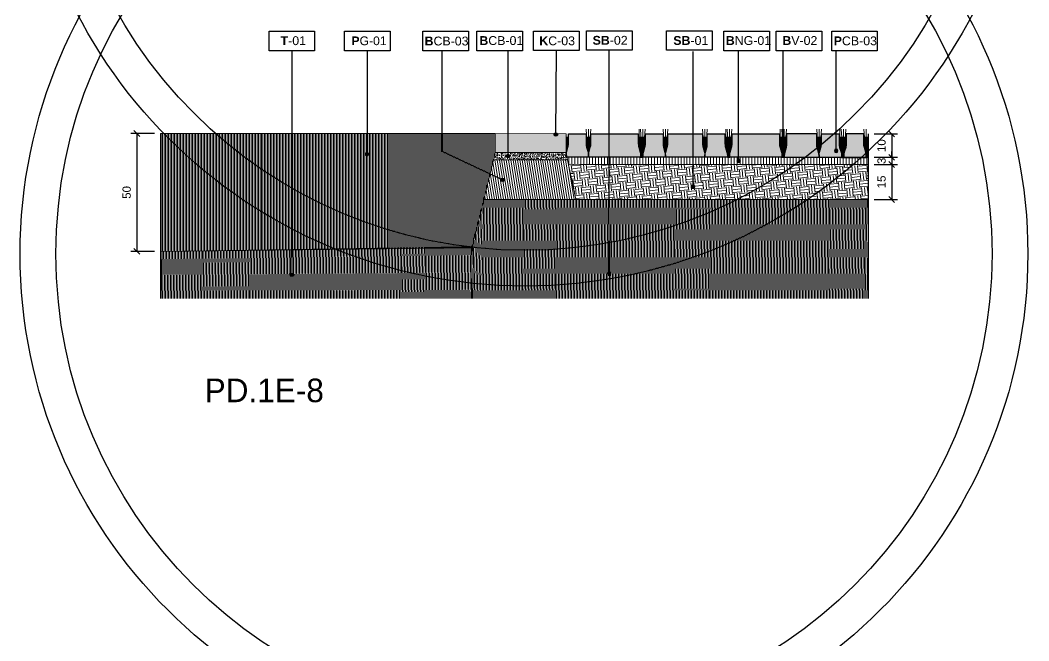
# Model space of a CAD drawing. Header units: metres. Extents: x -325 to 301, y -147 to 149.
# Drawn here: x 26.866 to 31.142, y 73.475 to 76.107 of the extents above; entities that cross this region are included whole.
import ezdxf

# ---------------------------------------------------------------- set-up
doc = ezdxf.new("R2010")
doc.units = ezdxf.units.M
doc.layers.get('Defpoints').update_dxf_attribs({"lineweight": 13})
doc.layers.add('-aux', color=50, linetype='Continuous', plot=False)
doc.layers.add('-AUX_MON', color=3, linetype='Continuous', plot=False)
doc.layers.add('0-TX-1_25', color=7, linetype='Continuous', true_color=0x3f4f7f)
doc.layers.add('3-TR-paviment fort', color=7, linetype='Continuous', true_color=0xd1d1d1)
for name, color, linetype, lineweight, true_color in [('03-TR-Paviment_01_Compacted Ground', 7, 'Continuous', 5, 0xc5a967), ('03-TR-Paviment_05_Open Joint Precast Pavements', 7, 'Continuous', 5, 0xb3b3b3), ('3- TR terra vegetal', 7, 'Continuous', 0, 0xbea68e), ('3-TR sorra granitica', 7, 'Continuous', 0, 0xf2dac9), ('3-TR tot_u', 7, 'Continuous', 5, 0x787878)]:
    doc.layers.add(name, color=color, linetype=linetype, lineweight=lineweight, true_color=true_color)
for name, color, linetype, lineweight in [('1-CM', 7, 'Continuous', 0), ('1-L-GESPA', 64, 'Continuous', 0), ('3-TR Formigó', 252, 'Continuous', 0), ('3-TR Seleccionat', 44, 'Continuous', 0), ('3-TR Tot-u', 37, 'Continuous', 0)]:
    doc.layers.add(name, color=color, linetype=linetype, lineweight=lineweight)
for name, color, linetype in [('1-L- kodolé', 7, 'Continuous'), ('1-SECCIÓ', 1, 'Continuous'), ('A-KEYPLAN_HATCH', 7, 'Continuous'), ('A_TEXT_2', 7, 'Continuous')]:
    doc.layers.add(name, color=color, linetype=linetype)
doc.styles.add('Arial_4', font='arial.ttf', dxfattribs={"height": 1.8})
doc.styles.get("Standard").update_dxf_attribs({"font": 'arial.ttf'})
doc.styles.add('x-llegenda materials$0$ENGRAVERS', font='TT0586M.TTF')
doc.dimstyles.new('ISO-25', dxfattribs={"dimtxt": 0.1, "dimasz": 0.1, "dimexe": 0.1, "dimexo": 0.1, "dimgap": 0.1, "dimtad": 1, "dimdec": 0, "dimlfac": 100, "dimzin": 9, "dimtxsty": 'Standard', "dimblk": 'OBLIQUE', "dimcen": 0.1, "dimadec": 0, "dimazin": 0, "dimtfac": 1, "dimtdec": 0, "dimtmove": 0, "dimatfit": 3, "dimldrblk": 'OBLIQUE', "dimfxl": 1, "dimarcsym": 0})

# ---------------------------------------------------------------- blocks, each defined once
blk = doc.blocks.new('hatch keyplan 2')
at = {"layer": 'A-KEYPLAN_HATCH'}
blk.add_lwpolyline([(0, 0.00548), (0.01287, 0.00548), (0.01287, 0), (0, 0)], close=True, dxfattribs=at)
blk = doc.blocks.new('hatch keyplan')
at = {"layer": 'A-KEYPLAN_HATCH'}
blk.add_blockref('hatch keyplan 2', (1.43058, 0.85215), dxfattribs=at)
blk = doc.blocks.new('SB-01')
at = {"layer": 'A-KEYPLAN_HATCH'}
blk.add_blockref('hatch keyplan', (-1.43058, -0.85215), dxfattribs=at)
at = {"layer": 'A_TEXT_2', "insert": (-0.0008, 0.00403), "char_height": 0.0025, "attachment_point": 1}
blk.add_mtext_dynamic_manual_height_columns('\\pi0.00271;{\\fArial|b1|i0|c0|p34;SB}-01', width=0.0145619, gutter_width=0.015, heights=[0], dxfattribs=at)
blk = doc.blocks.new('SB-02')
at = {"layer": 'A-KEYPLAN_HATCH'}
blk.add_blockref('hatch keyplan', (-1.43058, -0.85215), dxfattribs=at)
at = {"layer": 'A_TEXT_2', "insert": (-0.0008, 0.00408), "char_height": 0.0025, "attachment_point": 1}
blk.add_mtext_dynamic_manual_height_columns('\\pi0.00249;{\\fArial|b1|i0|c0|p34;SB}-02', width=0.0145619, gutter_width=0.015, heights=[0], dxfattribs=at)
blk = doc.blocks.new('_Oblique')
at = {"color": 0, "lineweight": -2}
blk.add_line((-0.5, -0.5), (0.5, 0.5), dxfattribs=at)
blk = doc.blocks.new('*D1041')
at = {"layer": '0-TX-1_25', "color": 0, "lineweight": -2, "transparency": 16777216}
for p, q in [((30.4855, 75.6247), (30.5854, 75.6247)), ((30.5604, 75.6247), (30.5604, 75.5257)), ((30.4855, 75.5257), (30.5854, 75.5257))]:
    blk.add_line(p, q, dxfattribs=at)
at = {"layer": 'Defpoints', "color": 0, "transparency": 16777216}
for p in [(30.4605, 75.6247), (30.4605, 75.5257), (30.5604, 75.5257)]:
    blk.add_point(p, dxfattribs=at)
at = {"layer": '0-TX-1_25', "color": 0, "lineweight": -2, "transparency": 16777216, "xscale": 0.025, "yscale": 0.025, "zscale": 0.025}
for p, rotation in [((30.5604, 75.6247), 90), ((30.5604, 75.5257), 270)]:
    blk.add_blockref('_Oblique', p, dxfattribs=dict(at, rotation=rotation))
at = {"layer": '0-TX-1_25', "color": 0, "transparency": 16777216, "insert": (30.5176, 75.5752), "char_height": 0.035, "attachment_point": 5, "rotation": 90}
blk.add_mtext('10', dxfattribs=at)
blk = doc.blocks.new('*D1042')
at = {"layer": '0-TX-1_25', "color": 0, "lineweight": -2, "transparency": 16777216}
for p, q in [((30.5604, 75.5257), (30.5604, 75.5507)), ((30.4855, 75.5257), (30.5854, 75.5257)), ((30.5604, 75.5257), (30.5604, 75.4956)), ((30.4855, 75.4956), (30.5854, 75.4956)), ((30.5604, 75.4956), (30.5604, 75.4706))]:
    blk.add_line(p, q, dxfattribs=at)
at = {"layer": 'Defpoints', "color": 0, "transparency": 16777216}
for p in [(30.4605, 75.5257), (30.4605, 75.4956), (30.5604, 75.4956)]:
    blk.add_point(p, dxfattribs=at)
at = {"layer": '0-TX-1_25', "color": 0, "lineweight": -2, "transparency": 16777216, "xscale": 0.025, "yscale": 0.025, "zscale": 0.025}
for p, rotation in [((30.5604, 75.5257), 270), ((30.5604, 75.4956), 90)]:
    blk.add_blockref('_Oblique', p, dxfattribs=dict(at, rotation=rotation))
at = {"layer": '0-TX-1_25', "color": 0, "transparency": 16777216, "insert": (30.5176, 75.5107), "char_height": 0.035, "attachment_point": 5, "rotation": 90}
blk.add_mtext('3', dxfattribs=at)
blk = doc.blocks.new('*D1043')
at = {"layer": '0-TX-1_25', "color": 0, "lineweight": -2, "transparency": 16777216}
for p, q in [((30.4855, 75.4956), (30.5854, 75.4956)), ((30.5604, 75.4956), (30.5604, 75.3468)), ((30.4855, 75.3468), (30.5854, 75.3468))]:
    blk.add_line(p, q, dxfattribs=at)
at = {"layer": 'Defpoints', "color": 0, "transparency": 16777216}
for p in [(30.4605, 75.4956), (30.4605, 75.3468), (30.5604, 75.3468)]:
    blk.add_point(p, dxfattribs=at)
at = {"layer": '0-TX-1_25', "color": 0, "lineweight": -2, "transparency": 16777216, "xscale": 0.025, "yscale": 0.025, "zscale": 0.025}
for p, rotation in [((30.5604, 75.4956), 90), ((30.5604, 75.3468), 270)]:
    blk.add_blockref('_Oblique', p, dxfattribs=dict(at, rotation=rotation))
at = {"layer": '0-TX-1_25', "color": 0, "transparency": 16777216, "insert": (30.5176, 75.4212), "char_height": 0.035, "attachment_point": 5, "rotation": 90}
blk.add_mtext('15', dxfattribs=at)
blk = doc.blocks.new('*D1044')
at = {"layer": '0-TX-1_25', "color": 0, "lineweight": -2, "transparency": 16777216}
for p, q in [((27.4355, 75.6268), (27.3355, 75.6268)), ((27.3605, 75.6268), (27.3605, 75.1268)), ((27.4355, 75.1268), (27.3355, 75.1268))]:
    blk.add_line(p, q, dxfattribs=at)
at = {"layer": 'Defpoints', "color": 0, "transparency": 16777216}
for p in [(27.4605, 75.6268), (27.3605, 75.1268), (27.4605, 75.1268)]:
    blk.add_point(p, dxfattribs=at)
at = {"layer": '0-TX-1_25', "color": 0, "lineweight": -2, "transparency": 16777216, "xscale": 0.025, "yscale": 0.025, "zscale": 0.025}
for p, rotation in [((27.3605, 75.6268), 90), ((27.3605, 75.1268), 270)]:
    blk.add_blockref('_Oblique', p, dxfattribs=dict(at, rotation=rotation))
at = {"layer": '0-TX-1_25', "color": 0, "transparency": 16777216, "insert": (27.3177, 75.3768), "char_height": 0.035, "attachment_point": 5, "rotation": 90}
blk.add_mtext('50', dxfattribs=at)
blk = doc.blocks.new('B-CB03')
at = {"layer": 'A-KEYPLAN_HATCH'}
blk.add_blockref('hatch keyplan', (-1.43058, -0.85215), dxfattribs=at)
at = {"layer": 'A_TEXT_2', "insert": (-0.0008, 0.00398), "char_height": 0.0025, "attachment_point": 1}
blk.add_mtext_dynamic_manual_height_columns('\\pi0.00128;{\\fArial|b1|i0|c0|p34;B}CB-03', width=0.0145619, gutter_width=0.015, heights=[0], dxfattribs=at)
blk = doc.blocks.new('B-CB01')
at = {"layer": 'A-KEYPLAN_HATCH'}
blk.add_blockref('hatch keyplan', (-1.43058, -0.85215), dxfattribs=at)
at = {"layer": 'A_TEXT_2', "insert": (-0.0008, 0.00411), "char_height": 0.0025, "attachment_point": 1}
blk.add_mtext_dynamic_manual_height_columns('\\pi0.00152;{\\fArial|b1|i0|c0|p34;B}CB-01', width=0.0145619, gutter_width=0.015, heights=[0], dxfattribs=at)
blk = doc.blocks.new('PG01')
at = {"layer": 'A-KEYPLAN_HATCH'}
blk.add_blockref('hatch keyplan', (-1.42958, -0.85215), dxfattribs=at)
at = {"layer": 'A-KEYPLAN_HATCH', "insert": (0.00021, 0.00402), "char_height": 0.0024588, "attachment_point": 1, "line_spacing_factor": 0.938532, "style": 'Arial_4'}
blk.add_mtext_dynamic_manual_height_columns('\\pi0.00276;{\\fArial|b1|i0|c0|p34;P}G-01', width=0.0145619, gutter_width=0.015, heights=[0], dxfattribs=at)
blk = doc.blocks.new('T-01')
at = {"layer": 'A-KEYPLAN_HATCH'}
blk.add_blockref('hatch keyplan', (-1.43058, -0.85215), dxfattribs=at)
at = {"layer": 'A_TEXT_2', "insert": (-0.0008, 0.00408), "char_height": 0.0025, "attachment_point": 1}
blk.add_mtext_dynamic_manual_height_columns('\\pi0.00405;{\\fArial|b1|i0|c0|p34;T}-01', width=0.0145619, gutter_width=0.015, heights=[0], dxfattribs=at)
blk = doc.blocks.new('POINT')
at = {"layer": '0-TX-1_25'}
h = blk.add_hatch(dxfattribs=at)
h.set_pattern_fill('ANGLE', color=256)
h.set_pattern_definition([(0, (-83.747, -12.726), (0, 6.985), [5.08, -1.905]), (90, (-83.747, -12.726), (-6.985, 4e-16), [5.08, -1.905])])
edge = h.paths.add_edge_path()
edge.add_arc((0, 0), 0.0075, 0, 360)
h = blk.add_hatch(color=256, dxfattribs=at)
h.dxf.hatch_style = 1
edge = h.paths.add_edge_path()
edge.add_arc((0, 0), 0.0075, 0, 360)
blk.add_circle((0, 0), 0.0075, dxfattribs=at)
blk = doc.blocks.new('B-NS01')
at = {"layer": 'A-KEYPLAN_HATCH'}
blk.add_blockref('hatch keyplan', (-1.43058, -0.85215), dxfattribs=at)
at = {"layer": 'A_TEXT_2', "insert": (-0.0008, 0.00412), "char_height": 0.0025, "attachment_point": 1}
blk.add_mtext_dynamic_manual_height_columns('\\pi0.00133;{\\fArial|b1|i0|c0|p34;B}NG-01', width=0.0145619, gutter_width=0.015, heights=[0], dxfattribs=at)
blk = doc.blocks.new('B-V02')
at = {"layer": 'A-KEYPLAN_HATCH'}
blk.add_blockref('hatch keyplan', (-1.43058, -0.85215), dxfattribs=at)
at = {"layer": 'A_TEXT_2', "insert": (-0.0008, 0.00412), "char_height": 0.0025, "attachment_point": 1}
blk.add_mtext_dynamic_manual_height_columns('\\pi0.00255;{\\fArial|b1|i0|c0|p34;B}V-02', width=0.0145619, gutter_width=0.015, heights=[0], dxfattribs=at)
blk = doc.blocks.new('K02')
at = {"layer": 'A-KEYPLAN_HATCH'}
blk.add_blockref('hatch keyplan', (-1.43058, -0.85215), dxfattribs=at)
at = {"layer": 'A_TEXT_2', "insert": (-0.0008, 0.00402), "char_height": 0.0025, "attachment_point": 1}
blk.add_mtext_dynamic_manual_height_columns('\\pi0.00244;{\\fArial|b1|i0|c0|p34;K}C-03', width=0.0145619, gutter_width=0.015, heights=[0], dxfattribs=at)
blk = doc.blocks.new('PCB04')
at = {"layer": 'A-KEYPLAN_HATCH'}
blk.add_blockref('hatch keyplan', (-1.42958, -0.85215), dxfattribs=at)
at = {"layer": 'A_TEXT_2', "insert": (0.0002, 0.00403), "char_height": 0.0025, "attachment_point": 1}
blk.add_mtext_dynamic_manual_height_columns('\\pi0.00137;{\\fArial|b1|i0|c0|p34;P}CB-03', width=0.0145619, gutter_width=0.015, heights=[0], dxfattribs=at)

msp = doc.modelspace()

# ---------------------------------------------------------------- hatches: boundary and pattern name
at = {"layer": '03-TR-Paviment_01_Compacted Ground'}
h = msp.add_hatch(dxfattribs=at)
h.set_pattern_fill('ANSI31', color=256, scale=0.002, angle=225, style=0)
h.set_pattern_definition([(270, (0, -7.270611), (0.00635, -9e-19), [])])
h.paths.add_polyline_path([(27.4605, 75.6268), (28.88, 75.6263), (28.8802, 75.5463), (28.7806, 75.1422), (27.4605, 75.1268)])
at = {"layer": '03-TR-Paviment_05_Open Joint Precast Pavements'}
h = msp.add_hatch(color=256, dxfattribs=at)
h.dxf.hatch_style = 1
edge = h.paths.add_edge_path()
edge.add_line((29.1802, 75.5259), (29.1802, 75.5341))
edge.add_arc((29.2286, 75.5341), 0.0484, 163.9865, 179.9855, ccw=False)
edge.add_line((29.1821, 75.5475), (29.188, 75.5682))
edge.add_arc((29.1331, 75.584), 0.0571, 343.9865, 359.9855)
edge.add_line((29.1902, 75.5839), (29.1902, 75.6251))
edge.add_line((29.1902, 75.6251), (29.191, 75.6251))
edge.add_line((29.191, 75.6251), (29.191, 75.6259))
edge.add_line((29.191, 75.6259), (29.2643, 75.6259))
edge.add_line((29.2643, 75.6259), (29.2643, 75.625))
edge.add_line((29.2643, 75.625), (29.2651, 75.625))
edge.add_line((29.2651, 75.625), (29.2651, 75.5839))
edge.add_arc((29.3223, 75.5839), 0.0571, 179.9855, 195.9845)
edge.add_line((29.2673, 75.5682), (29.2733, 75.5474))
edge.add_arc((29.2267, 75.5341), 0.0484, -0.0145, 15.9845, ccw=False)
edge.add_line((29.2751, 75.5341), (29.2751, 75.5259))
edge.add_line((29.2751, 75.5259), (29.1802, 75.5259))
h = msp.add_hatch(color=256, dxfattribs=at)
h.dxf.hatch_style = 1
edge = h.paths.add_edge_path()
edge.add_line((29.2751, 75.5259), (29.2751, 75.5341))
edge.add_arc((29.3236, 75.5341), 0.0484, 163.9865, 179.9855, ccw=False)
edge.add_line((29.277, 75.5474), (29.283, 75.5682))
edge.add_arc((29.228, 75.5839), 0.0571, 343.9865, 359.9855)
edge.add_line((29.2852, 75.5839), (29.2852, 75.625))
edge.add_line((29.2852, 75.625), (29.286, 75.625))
edge.add_line((29.286, 75.625), (29.286, 75.6259))
edge.add_line((29.286, 75.6259), (29.4856, 75.6258))
edge.add_line((29.4856, 75.6258), (29.4856, 75.625))
edge.add_line((29.4856, 75.625), (29.4864, 75.625))
edge.add_line((29.4864, 75.625), (29.4864, 75.5839))
edge.add_arc((29.5435, 75.5839), 0.0571, 179.9855, 195.9845)
edge.add_line((29.4886, 75.5681), (29.4945, 75.5474))
edge.add_arc((29.448, 75.534), 0.0484, -0.0145, 15.9845, ccw=False)
edge.add_line((29.4964, 75.534), (29.4964, 75.5258))
edge.add_line((29.4964, 75.5258), (29.2751, 75.5259))
h = msp.add_hatch(color=256, dxfattribs=at)
h.dxf.hatch_style = 1
edge = h.paths.add_edge_path()
edge.add_line((29.5064, 75.5258), (29.5064, 75.534))
edge.add_arc((29.5548, 75.534), 0.0484, 163.9865, 179.9855, ccw=False)
edge.add_line((29.5083, 75.5474), (29.5142, 75.5681))
edge.add_arc((29.4593, 75.5839), 0.0571, 343.9865, 359.9855)
edge.add_line((29.5164, 75.5839), (29.5164, 75.625))
edge.add_line((29.5164, 75.625), (29.5172, 75.625))
edge.add_line((29.5172, 75.625), (29.5172, 75.6258))
edge.add_line((29.5172, 75.6258), (29.5905, 75.6258))
edge.add_line((29.5905, 75.6258), (29.5905, 75.625))
edge.add_line((29.5905, 75.625), (29.5913, 75.625))
edge.add_line((29.5913, 75.625), (29.5913, 75.5838))
edge.add_arc((29.6485, 75.5838), 0.0571, 179.9855, 195.9845)
edge.add_line((29.5935, 75.5681), (29.5995, 75.5473))
edge.add_arc((29.5529, 75.534), 0.0484, -0.0145, 15.9845, ccw=False)
edge.add_line((29.6013, 75.534), (29.6013, 75.5258))
edge.add_line((29.6013, 75.5258), (29.5064, 75.5258))
h = msp.add_hatch(color=256, dxfattribs=at)
h.dxf.hatch_style = 1
edge = h.paths.add_edge_path()
edge.add_line((29.6013, 75.5258), (29.6013, 75.534))
edge.add_arc((29.6498, 75.534), 0.0484, 163.9865, 179.9855, ccw=False)
edge.add_line((29.6032, 75.5473), (29.6092, 75.5681))
edge.add_arc((29.5542, 75.5839), 0.0571, 343.9865, 359.9855)
edge.add_line((29.6114, 75.5838), (29.6114, 75.625))
edge.add_line((29.6114, 75.625), (29.6122, 75.625))
edge.add_line((29.6122, 75.625), (29.6122, 75.6258))
edge.add_line((29.6122, 75.6258), (29.758, 75.6258))
edge.add_line((29.758, 75.6258), (29.758, 75.6249))
edge.add_line((29.758, 75.6249), (29.7588, 75.6249))
edge.add_line((29.7588, 75.6249), (29.7588, 75.5838))
edge.add_arc((29.816, 75.5838), 0.0571, 179.9855, 195.9845)
edge.add_line((29.761, 75.568), (29.767, 75.5473))
edge.add_arc((29.7204, 75.534), 0.0484, -0.0145, 15.9845, ccw=False)
edge.add_line((29.7688, 75.534), (29.7688, 75.5258))
edge.add_line((29.7688, 75.5258), (29.6013, 75.5258))
h = msp.add_hatch(color=256, dxfattribs=at)
h.dxf.hatch_style = 1
edge = h.paths.add_edge_path()
edge.add_line((29.7688, 75.5258), (29.7688, 75.534))
edge.add_arc((29.8172, 75.5339), 0.0484, 163.9865, 179.9855, ccw=False)
edge.add_line((29.7707, 75.5473), (29.7767, 75.568))
edge.add_arc((29.7217, 75.5838), 0.0571, 343.9865, 359.9855)
edge.add_line((29.7789, 75.5838), (29.7789, 75.6249))
edge.add_line((29.7789, 75.6249), (29.7797, 75.6249))
edge.add_line((29.7797, 75.6249), (29.7797, 75.6258))
edge.add_line((29.7797, 75.6258), (29.853, 75.6257))
edge.add_line((29.853, 75.6257), (29.853, 75.6249))
edge.add_line((29.853, 75.6249), (29.8538, 75.6249))
edge.add_line((29.8538, 75.6249), (29.8538, 75.5838))
edge.add_arc((29.9109, 75.5838), 0.0571, 179.9855, 195.9845)
edge.add_line((29.856, 75.568), (29.8619, 75.5473))
edge.add_arc((29.8154, 75.534), 0.0484, -0.0145, 15.9845, ccw=False)
edge.add_line((29.8638, 75.5339), (29.8638, 75.5257))
edge.add_line((29.8638, 75.5257), (29.7688, 75.5258))
h = msp.add_hatch(color=256, dxfattribs=at)
h.dxf.hatch_style = 1
edge = h.paths.add_edge_path()
edge.add_line((29.8738, 75.5257), (29.8738, 75.5339))
edge.add_arc((29.9222, 75.5339), 0.0484, 163.9865, 179.9855, ccw=False)
edge.add_line((29.8757, 75.5473), (29.8816, 75.568))
edge.add_arc((29.8267, 75.5838), 0.0571, 343.9865, 359.9855)
edge.add_line((29.8838, 75.5838), (29.8839, 75.6249))
edge.add_line((29.8839, 75.6249), (29.8846, 75.6249))
edge.add_line((29.8846, 75.6249), (29.8846, 75.6257))
edge.add_line((29.8846, 75.6257), (30.0842, 75.6257))
edge.add_line((30.0842, 75.6257), (30.0842, 75.6248))
edge.add_line((30.0842, 75.6248), (30.085, 75.6248))
edge.add_line((30.085, 75.6248), (30.085, 75.5837))
edge.add_arc((30.1422, 75.5837), 0.0571, 179.9855, 195.9845)
edge.add_line((30.0872, 75.568), (30.0932, 75.5472))
edge.add_arc((30.0466, 75.5339), 0.0484, -0.0145, 15.9845, ccw=False)
edge.add_line((30.095, 75.5339), (30.095, 75.5257))
edge.add_line((30.095, 75.5257), (29.8738, 75.5257))
h = msp.add_hatch(color=256, dxfattribs=at)
h.dxf.hatch_style = 1
edge = h.paths.add_edge_path()
edge.add_line((30.2526, 75.5256), (30.2526, 75.5338))
edge.add_arc((30.2042, 75.5339), 0.0484, 359.9855, 375.9845)
edge.add_line((30.2507, 75.5472), (30.2448, 75.5679))
edge.add_arc((30.2997, 75.5837), 0.0571, 179.9855, 195.9845, ccw=False)
edge.add_line((30.2426, 75.5837), (30.2426, 75.6248))
edge.add_line((30.2426, 75.6248), (30.2418, 75.6248))
edge.add_line((30.2418, 75.6248), (30.2418, 75.6256))
edge.add_line((30.2418, 75.6256), (30.116, 75.6257))
edge.add_line((30.116, 75.6257), (30.116, 75.6248))
edge.add_line((30.116, 75.6248), (30.1152, 75.6248))
edge.add_line((30.1152, 75.6248), (30.1151, 75.5837))
edge.add_arc((30.058, 75.5837), 0.0571, 343.9865, 359.9855, ccw=False)
edge.add_line((30.1129, 75.568), (30.107, 75.5472))
edge.add_arc((30.1535, 75.5339), 0.0484, 163.9865, 179.9855)
edge.add_line((30.1051, 75.5339), (30.1051, 75.5257))
edge.add_line((30.1051, 75.5257), (30.2526, 75.5256))
h = msp.add_hatch(color=256, dxfattribs=at)
h.dxf.hatch_style = 1
edge = h.paths.add_edge_path()
edge.add_line((30.2526, 75.5256), (30.2526, 75.5338))
edge.add_arc((30.301, 75.5338), 0.0484, 163.9865, 179.9855, ccw=False)
edge.add_line((30.2545, 75.5472), (30.2604, 75.5679))
edge.add_arc((30.2055, 75.5837), 0.0571, 343.9865, 359.9855)
edge.add_line((30.2626, 75.5837), (30.2627, 75.6248))
edge.add_line((30.2627, 75.6248), (30.2634, 75.6248))
edge.add_line((30.2634, 75.6248), (30.2634, 75.6256))
edge.add_line((30.2634, 75.6256), (30.3367, 75.6256))
edge.add_line((30.3367, 75.6256), (30.3367, 75.6248))
edge.add_line((30.3367, 75.6248), (30.3375, 75.6248))
edge.add_line((30.3375, 75.6248), (30.3375, 75.5837))
edge.add_arc((30.3947, 75.5836), 0.0571, 179.9855, 195.9845)
edge.add_line((30.3397, 75.5679), (30.3457, 75.5472))
edge.add_arc((30.2991, 75.5338), 0.0484, -0.0145, 15.9845, ccw=False)
edge.add_line((30.3476, 75.5338), (30.3476, 75.5256))
edge.add_line((30.3476, 75.5256), (30.2526, 75.5256))
h = msp.add_hatch(color=256, dxfattribs=at)
h.dxf.hatch_style = 1
edge = h.paths.add_edge_path()
edge.add_line((30.4525, 75.5256), (30.4525, 75.5338))
edge.add_arc((30.4041, 75.5338), 0.0484, 359.9855, 375.9845)
edge.add_line((30.4506, 75.5471), (30.4447, 75.5679))
edge.add_arc((30.4996, 75.5836), 0.0571, 179.9855, 195.9845, ccw=False)
edge.add_line((30.4425, 75.5836), (30.4425, 75.6248))
edge.add_line((30.4425, 75.6248), (30.4417, 75.6248))
edge.add_line((30.4417, 75.6248), (30.4417, 75.6256))
edge.add_line((30.4417, 75.6256), (30.3684, 75.6256))
edge.add_line((30.3684, 75.6256), (30.3684, 75.6248))
edge.add_line((30.3684, 75.6248), (30.3676, 75.6248))
edge.add_line((30.3676, 75.6248), (30.3676, 75.5836))
edge.add_arc((30.3105, 75.5837), 0.0571, 343.9865, 359.9855, ccw=False)
edge.add_line((30.3654, 75.5679), (30.3594, 75.5472))
edge.add_arc((30.406, 75.5338), 0.0484, 163.9865, 179.9855)
edge.add_line((30.3576, 75.5338), (30.3576, 75.5256))
edge.add_line((30.3576, 75.5256), (30.4525, 75.5256))
at = {"layer": '3- TR terra vegetal'}
h = msp.add_hatch(dxfattribs=at)
h.set_pattern_fill('_USER', color=256, scale=0.0025, angle=-35.6465, style=0, pattern_type=0)
h.set_pattern_definition([(2e-08, (38.6726708, 69.3759152), (-9e-13, 0.0025), [])])
edge = h.paths.add_edge_path()
edge.add_line((29.1802, 75.5259), (29.1802, 75.5341))
edge.add_arc((29.2286, 75.5341), 0.0484, 164.001, 180, ccw=False)
edge.add_line((29.182, 75.5475), (29.188, 75.5682))
edge.add_arc((29.1331, 75.5839), 0.0571, 344.001, 360)
edge.add_line((29.1902, 75.5839), (29.1902, 75.6095))
edge.add_line((29.1902, 75.6095), (29.1802, 75.6095))
edge.add_line((29.1802, 75.6095), (29.18, 75.5839))
edge.add_line((29.18, 75.5839), (29.1802, 75.5341))
edge.add_line((29.1802, 75.5341), (29.1802, 75.5259))
h = msp.add_hatch(dxfattribs=at)
h.set_pattern_fill('_USER', color=256, scale=0.0025, angle=-35.6465, style=0, pattern_type=0)
h.set_pattern_definition([(2e-08, (38.7676591, 69.3758904), (-9e-13, 0.0025), [])])
edge = h.paths.add_edge_path()
edge.add_line((29.2752, 75.5259), (29.2752, 75.5341))
edge.add_arc((29.3236, 75.5341), 0.0484, 164.001, 180, ccw=False)
edge.add_line((29.277, 75.5474), (29.283, 75.5682))
edge.add_arc((29.2281, 75.5839), 0.0571, 344.001, 360)
edge.add_line((29.2852, 75.5839), (29.2852, 75.6095))
edge.add_line((29.2852, 75.6095), (29.2651, 75.6095))
edge.add_line((29.2651, 75.6095), (29.2651, 75.5839))
edge.add_arc((29.3223, 75.5839), 0.0571, 180, 195.999)
edge.add_line((29.2673, 75.5682), (29.2733, 75.5474))
edge.add_arc((29.2267, 75.5341), 0.0484, 0, 15.999, ccw=False)
edge.add_line((29.2752, 75.5341), (29.2752, 75.5259))
h = msp.add_hatch(dxfattribs=at)
h.set_pattern_fill('_USER', color=256, scale=0.0025, angle=-35.6465, style=0, pattern_type=0)
h.set_pattern_definition([(2e-08, (39.3776947, 69.3758344), (-9e-13, 0.0025), [])])
edge = h.paths.add_edge_path()
edge.add_line((29.4964, 75.5258), (29.5064, 75.5258))
edge.add_line((29.5064, 75.5258), (29.5064, 75.534))
edge.add_arc((29.5548, 75.534), 0.0484, 164.001, 180, ccw=False)
edge.add_line((29.5083, 75.5474), (29.5142, 75.5681))
edge.add_arc((29.4593, 75.5839), 0.0571, 344.001, 360)
edge.add_line((29.5164, 75.5839), (29.5164, 75.6094))
edge.add_line((29.5164, 75.6094), (29.4864, 75.6094))
edge.add_line((29.4864, 75.6094), (29.4864, 75.5839))
edge.add_arc((29.5435, 75.5839), 0.0571, 180, 195.999)
edge.add_line((29.4886, 75.5681), (29.4945, 75.5474))
edge.add_arc((29.448, 75.534), 0.0484, 0, 15.999, ccw=False)
edge.add_line((29.4964, 75.534), (29.4964, 75.5258))
edge.add_line((29.4964, 75.5258), (29.5064, 75.5258))
h = msp.add_hatch(dxfattribs=at)
h.set_pattern_fill('_USER', color=256, scale=0.0025, angle=-35.6465, style=0, pattern_type=0)
h.set_pattern_definition([(2e-08, (39.093859, 69.375808), (-9e-13, 0.0025), [])])
edge = h.paths.add_edge_path()
edge.add_line((29.6014, 75.5258), (29.6014, 75.534))
edge.add_arc((29.6498, 75.534), 0.0484, 164.001, 180, ccw=False)
edge.add_line((29.6032, 75.5473), (29.6092, 75.5681))
edge.add_arc((29.5543, 75.5838), 0.0571, 344.001, 360)
edge.add_line((29.6114, 75.5838), (29.6114, 75.6094))
edge.add_line((29.6114, 75.6094), (29.5913, 75.6094))
edge.add_line((29.5913, 75.6094), (29.5913, 75.5838))
edge.add_arc((29.6485, 75.5838), 0.0571, 180, 195.999)
edge.add_line((29.5935, 75.5681), (29.5995, 75.5473))
edge.add_arc((29.5529, 75.534), 0.0484, 0, 15.999, ccw=False)
edge.add_line((29.6014, 75.534), (29.6014, 75.5258))
h = msp.add_hatch(dxfattribs=at)
h.set_pattern_fill('_USER', color=256, scale=0.0025, angle=-35.6465, style=0, pattern_type=0)
h.set_pattern_definition([(2e-08, (39.26135, 69.3757655), (-9e-13, 0.0025), [])])
edge = h.paths.add_edge_path()
edge.add_line((29.7689, 75.5258), (29.7689, 75.534))
edge.add_arc((29.8173, 75.534), 0.0484, 164.001, 180, ccw=False)
edge.add_line((29.7707, 75.5473), (29.7767, 75.568))
edge.add_arc((29.7217, 75.5838), 0.0571, 344.001, 360)
edge.add_line((29.7789, 75.5838), (29.7789, 75.6094))
edge.add_line((29.7789, 75.6094), (29.7588, 75.6094))
edge.add_line((29.7588, 75.6094), (29.7588, 75.5838))
edge.add_arc((29.816, 75.5838), 0.0571, 180, 195.999)
edge.add_line((29.761, 75.568), (29.767, 75.5473))
edge.add_arc((29.7204, 75.534), 0.0484, 0, 15.999, ccw=False)
edge.add_line((29.7689, 75.534), (29.7689, 75.5258))
h = msp.add_hatch(dxfattribs=at)
h.set_pattern_fill('_USER', color=256, scale=0.0025, angle=-35.6465, style=0, pattern_type=0)
h.set_pattern_definition([(2e-08, (39.745112, 69.3757415), (-9e-13, 0.0025), [])])
edge = h.paths.add_edge_path()
edge.add_line((29.8638, 75.5257), (29.8738, 75.5257))
edge.add_line((29.8738, 75.5257), (29.8738, 75.5339))
edge.add_arc((29.9222, 75.5339), 0.0484, 164.001, 180, ccw=False)
edge.add_line((29.8757, 75.5473), (29.8816, 75.568))
edge.add_arc((29.8267, 75.5838), 0.0571, 344.001, 360)
edge.add_line((29.8839, 75.5838), (29.8839, 75.6093))
edge.add_line((29.8839, 75.6093), (29.8538, 75.6093))
edge.add_line((29.8538, 75.6093), (29.8538, 75.5838))
edge.add_arc((29.9109, 75.5838), 0.0571, 180, 195.999)
edge.add_line((29.856, 75.568), (29.8619, 75.5473))
edge.add_arc((29.8154, 75.5339), 0.0484, 0, 15.999, ccw=False)
edge.add_line((29.8638, 75.5339), (29.8638, 75.5257))
edge.add_line((29.8638, 75.5257), (29.8738, 75.5257))
h = msp.add_hatch(dxfattribs=at)
h.set_pattern_fill('_USER', color=256, scale=0.0025, angle=-35.6465, style=0, pattern_type=0)
h.set_pattern_definition([(2e-08, (39.9763487, 69.375683), (-9e-13, 0.0025), [])])
edge = h.paths.add_edge_path()
edge.add_line((30.0951, 75.5257), (30.1051, 75.5257))
edge.add_line((30.1051, 75.5257), (30.1051, 75.5339))
edge.add_arc((30.1535, 75.5339), 0.0484, 164.001, 180, ccw=False)
edge.add_line((30.1069, 75.5472), (30.1129, 75.568))
edge.add_arc((30.0579, 75.5837), 0.0571, 344.001, 360)
edge.add_line((30.1151, 75.5837), (30.1151, 75.6093))
edge.add_line((30.1151, 75.6093), (30.085, 75.6093))
edge.add_line((30.085, 75.6093), (30.085, 75.5837))
edge.add_arc((30.1422, 75.5837), 0.0571, 180, 195.999)
edge.add_line((30.0872, 75.568), (30.0932, 75.5472))
edge.add_arc((30.0466, 75.5339), 0.0484, 0, 15.999, ccw=False)
edge.add_line((30.0951, 75.5339), (30.0951, 75.5257))
edge.add_line((30.0951, 75.5257), (30.1051, 75.5257))
h = msp.add_hatch(dxfattribs=at)
h.set_pattern_fill('_USER', color=256, scale=0.0025, angle=-35.6465, style=0, pattern_type=0)
h.set_pattern_definition([(2e-08, (39.745112, 69.375643), (-9e-13, 0.0025), [])])
edge = h.paths.add_edge_path()
edge.add_line((30.2526, 75.5256), (30.2526, 75.5338))
edge.add_arc((30.301, 75.5338), 0.0484, 164.001, 180, ccw=False)
edge.add_line((30.2545, 75.5472), (30.2604, 75.5679))
edge.add_arc((30.2055, 75.5837), 0.0571, 344.001, 360)
edge.add_line((30.2627, 75.5837), (30.2627, 75.6092))
edge.add_line((30.2627, 75.6092), (30.2426, 75.6092))
edge.add_line((30.2426, 75.6092), (30.2426, 75.5837))
edge.add_arc((30.2997, 75.5837), 0.0571, 180, 195.999)
edge.add_line((30.2448, 75.5679), (30.2507, 75.5472))
edge.add_arc((30.2042, 75.5338), 0.0484, 0, 15.999, ccw=False)
edge.add_line((30.2526, 75.5338), (30.2526, 75.5256))
h = msp.add_hatch(dxfattribs=at)
h.set_pattern_fill('_USER', color=256, scale=0.0025, angle=-35.6465, style=0, pattern_type=0)
h.set_pattern_definition([(2e-08, (40.2288738, 69.375619), (-9e-13, 0.0025), [])])
edge = h.paths.add_edge_path()
edge.add_line((30.3476, 75.5256), (30.3576, 75.5256))
edge.add_line((30.3576, 75.5256), (30.3576, 75.5338))
edge.add_arc((30.406, 75.5338), 0.0484, 164.001, 180, ccw=False)
edge.add_line((30.3595, 75.5472), (30.3654, 75.5679))
edge.add_arc((30.3105, 75.5836), 0.0571, 344.001, 360)
edge.add_line((30.3676, 75.5836), (30.3676, 75.6092))
edge.add_line((30.3676, 75.6092), (30.3375, 75.6092))
edge.add_line((30.3375, 75.6092), (30.3375, 75.5836))
edge.add_arc((30.3947, 75.5836), 0.0571, 180, 195.999)
edge.add_line((30.3398, 75.5679), (30.3457, 75.5472))
edge.add_arc((30.2992, 75.5338), 0.0484, 0, 15.999, ccw=False)
edge.add_line((30.3476, 75.5338), (30.3476, 75.5256))
edge.add_line((30.3476, 75.5256), (30.3576, 75.5256))
h = msp.add_hatch(dxfattribs=at)
h.set_pattern_fill('_USER', color=256, scale=0.0025, angle=-35.6465, style=0, pattern_type=0)
h.set_pattern_definition([(2e-08, (39.9450381, 69.3755925), (-9e-13, 0.0025), [])])
edge = h.paths.add_edge_path()
edge.add_line((30.4525, 75.5256), (30.4525, 75.5338))
edge.add_line((30.4525, 75.5338), (30.4565, 75.5257))
edge.add_line((30.4565, 75.5257), (30.4605, 75.5257))
edge.add_line((30.4605, 75.5257), (30.4604, 75.5679))
edge.add_line((30.4604, 75.5679), (30.4605, 75.5836))
edge.add_line((30.4605, 75.5836), (30.46, 75.6097))
edge.add_line((30.46, 75.6097), (30.4425, 75.6092))
edge.add_line((30.4425, 75.6092), (30.4425, 75.5836))
edge.add_arc((30.4997, 75.5836), 0.0571, 180, 195.999)
edge.add_line((30.4447, 75.5679), (30.4507, 75.5471))
edge.add_arc((30.4041, 75.5338), 0.0484, 0, 15.999, ccw=False)
edge.add_line((30.4525, 75.5338), (30.4525, 75.5256))
at = {"layer": '3-TR Formigó'}
h = msp.add_hatch(dxfattribs=at)
h.set_pattern_fill('ANSI31', color=256, scale=0.003, angle=234.1752, style=0)
h.set_pattern_definition([(279.17524, (31.964151, 75.226056), (0.00940313, 0.001518806), [])])
h.paths.add_polyline_path([(29.1861, 75.5147), (28.8726, 75.5148), (28.8311, 75.3468), (29.2215, 75.3468)])
at = {"layer": '3-TR Seleccionat'}
h = msp.add_hatch(dxfattribs=at)
h.set_pattern_fill('ANSI31', color=256, scale=0.002, angle=223.8682, style=0)
h.set_pattern_definition([(268.8682194564, (428165.1907356, -659346.539112), (-0.00634876117834, 0.00012542527825), [])])
h.paths.add_polyline_path([(30.4605, 75.3468), (30.4605, 74.9268), (27.4605, 74.9268), (27.4605, 75.1268), (28.7806, 75.1474), (28.8311, 75.3468)])
at = {"layer": '3-TR sorra granitica'}
h = msp.add_hatch(dxfattribs=at)
h.set_pattern_fill('LINE', color=256, scale=0.1, angle=54.368, style=0)
h.set_pattern_definition([(90.014497, (52.989951, 283.687663), (-0.0124999996, -3.1627e-06), [])])
h.paths.add_polyline_path([(29.1879, 75.5061), (29.1929, 75.4964), (29.1886, 75.5259)])
h.paths.add_polyline_path([(29.1907, 75.4964), (29.1922, 75.5257), (30.4625, 75.5257), (30.463, 75.496)])
at = {"layer": '3-TR Tot-u'}
h = msp.add_hatch(dxfattribs=at)
h.set_pattern_fill('EARTH', color=256, scale=0.005, angle=-84.0741)
h.set_pattern_definition([(275.925852, (0, -1.97708), (0.034858251, -0.028302426), [0.03175, -0.03175]), (275.925852, (0.011843, -1.97585), (0.034858251, -0.028302426), [0.03175, -0.03175]), (275.925852, (0.023685, -1.974622), (0.034858251, -0.028302426), [0.03175, -0.03175]), (5.925852, (0.028043, -1.97816), (0.028302426, 0.034858251), [0.03175, -0.03175]), (5.925852, (0.029272, -1.990002), (0.028302426, 0.034858251), [0.03175, -0.03175]), (5.925852, (0.0305, -2.001845), (0.028302426, 0.034858251), [0.03175, -0.03175])])
h.paths.add_polyline_path([(29.1954, 75.4703), (29.189, 75.4964), (29.1909, 75.4964)])
h.paths.add_polyline_path([(29.2251, 75.3468), (29.2215, 75.3468), (29.1935, 75.4964), (30.4446, 75.4956), (30.4605, 75.4956), (30.4605, 75.3468), (29.2365, 75.3468)])
at = {"layer": '3-TR tot_u'}
h = msp.add_hatch(dxfattribs=at)
h.set_pattern_fill('AR-CONC', color=256, scale=9e-05, angle=90.2664)
h.set_pattern_definition([(140.266414, (-54.558662, 52.719475), (0.0013582613, 0.0164031132), [0.0017145, -0.0188595]), (85.266414, (-54.558662, 52.719475), (-0.0171801815, -0.0032518273), [0.0013716, -0.0150876526]), (190.71786, (-54.558549, 52.720842), (-0.0158219194, 0.0131512858), [0.0014571008, -0.016028122]), (136.450614, (-54.563234, 52.719454), (0.003670327, 0.024414444), [0.00257175, -0.02828925]), (186.901972, (-54.562928, 52.721489), (-0.0223674596, 0.021262598), [0.002185652, -0.024042205]), (81.450565, (-54.563234, 52.719454), (-0.0223674596, 0.021262598), [0.002057397, -0.022631376]), (111.266414, (-54.562102, 52.721745), (0.0091403206, 0.0136879438), [0.0017145, -0.0188595]), (56.266414, (-54.562102, 52.721745), (-0.0166026007, 0.0054850432), [0.0013716, -0.0150876]), (161.71786, (-54.56134, 52.722886), (-0.0074622802, 0.019172987), [0.0014571008, -0.0160280944]), (127.766414, (-54.558662, 52.7194754), (-0.00761116375, 0.0002425866), [0, -0.01490472, 0, -0.0153162, 0, -0.01514475]), (97.766414, (-54.558662, 52.7194754), (-0.009044117, 0.0059717809), [0, -0.00873252, 0, -0.01456182, 0, -0.00577215]), (57.766414, (-54.5586383, 52.714378), (0.0004588393, 0.012205419), [0, -0.005715, 0, -0.0178308, 0, -0.0236601]), (47.766414, (-54.558628, 52.712092), (-0.0023503487, 0.0133208417), [0, -0.0074295, 0, -0.01184148, 0, -0.0168021])])
h.paths.add_polyline_path([(29.1861, 75.5147), (29.18, 75.546), (28.88, 75.546), (28.8726, 75.5148)])
at = {"layer": '3-TR-paviment fort'}
msp.add_hatch(color=256, dxfattribs=at).paths.add_polyline_path([(28.88, 75.6263), (29.18, 75.6257), (29.18, 75.5457), (28.8802, 75.5463)])

# ---------------------------------------------------------------- linework, layer by layer
at = {"layer": '-aux'}
for points in [[(29.1802, 75.5259), (29.1802, 75.5259), (29.1802, 75.5341, -0.069923), (29.182, 75.5475), (29.188, 75.5682, 0.069923), (29.1902, 75.5839), (29.1902, 75.6095), (29.1802, 75.6095), (29.18, 75.5839), (29.1802, 75.5341), (29.1802, 75.5259), (29.1802, 75.5259)], [(29.2752, 75.5259), (29.2752, 75.5259), (29.2752, 75.5341, -0.069923), (29.277, 75.5474), (29.283, 75.5682, 0.069923), (29.2852, 75.5839), (29.2852, 75.6095), (29.2651, 75.6095), (29.2651, 75.5839, 0.069923), (29.2673, 75.5682), (29.2733, 75.5474, -0.069923), (29.2752, 75.5341), (29.2752, 75.5259), (29.2752, 75.5259)], [(29.4964, 75.5258), (29.5064, 75.5258), (29.5064, 75.534, -0.069923), (29.5083, 75.5474), (29.5142, 75.5681, 0.069923), (29.5164, 75.5839), (29.5164, 75.6094), (29.4864, 75.6094), (29.4864, 75.5839, 0.069923), (29.4886, 75.5681), (29.4945, 75.5474, -0.069923), (29.4964, 75.534), (29.4964, 75.5258), (29.5064, 75.5258)], [(29.6014, 75.5258), (29.6014, 75.5258), (29.6014, 75.534, -0.069923), (29.6032, 75.5473), (29.6092, 75.5681, 0.069923), (29.6114, 75.5838), (29.6114, 75.6094), (29.5913, 75.6094), (29.5913, 75.5838, 0.069923), (29.5935, 75.5681), (29.5995, 75.5473, -0.069923), (29.6014, 75.534), (29.6014, 75.5258), (29.6014, 75.5258)], [(29.7689, 75.5258), (29.7689, 75.5258), (29.7689, 75.534, -0.069923), (29.7707, 75.5473), (29.7767, 75.568, 0.069923), (29.7789, 75.5838), (29.7789, 75.6094), (29.7588, 75.6094), (29.7588, 75.5838, 0.069923), (29.761, 75.568), (29.767, 75.5473, -0.069923), (29.7689, 75.534), (29.7689, 75.5258), (29.7689, 75.5258)], [(29.8638, 75.5257), (29.8738, 75.5257), (29.8738, 75.5339, -0.069923), (29.8757, 75.5473), (29.8816, 75.568, 0.069923), (29.8839, 75.5838), (29.8839, 75.6093), (29.8538, 75.6093), (29.8538, 75.5838, 0.069923), (29.856, 75.568), (29.8619, 75.5473, -0.069923), (29.8638, 75.5339), (29.8638, 75.5257), (29.8738, 75.5257)], [(30.0951, 75.5257), (30.1051, 75.5257), (30.1051, 75.5339, -0.069923), (30.1069, 75.5472), (30.1129, 75.568, 0.069923), (30.1151, 75.5837), (30.1151, 75.6093), (30.085, 75.6093), (30.085, 75.5837, 0.069923), (30.0872, 75.568), (30.0932, 75.5472, -0.069923), (30.0951, 75.5339), (30.0951, 75.5257), (30.1051, 75.5257)], [(30.2526, 75.5256), (30.2526, 75.5256), (30.2526, 75.5338, -0.069923), (30.2545, 75.5472), (30.2604, 75.5679, 0.069923), (30.2627, 75.5837), (30.2627, 75.6092), (30.2426, 75.6092), (30.2426, 75.5837, 0.069923), (30.2448, 75.5679), (30.2507, 75.5472, -0.069923), (30.2526, 75.5338), (30.2526, 75.5256), (30.2526, 75.5256)], [(30.3476, 75.5256), (30.3576, 75.5256), (30.3576, 75.5338, -0.069923), (30.3595, 75.5472), (30.3654, 75.5679, 0.069923), (30.3676, 75.5836), (30.3676, 75.6092), (30.3375, 75.6092), (30.3375, 75.5836, 0.069923), (30.3398, 75.5679), (30.3457, 75.5472, -0.069923), (30.3476, 75.5338), (30.3476, 75.5256), (30.3576, 75.5256)], [(30.4525, 75.5256), (30.4525, 75.5256), (30.4525, 75.5338), (30.4565, 75.5257), (30.4605, 75.5257), (30.4604, 75.5679), (30.4605, 75.5836), (30.46, 75.6097), (30.4425, 75.6092), (30.4425, 75.5836, 0.069923), (30.4447, 75.5679), (30.4507, 75.5471, -0.069923), (30.4525, 75.5338), (30.4525, 75.5256), (30.4525, 75.5256)]]:
    msp.add_lwpolyline(points, format="xyb", dxfattribs=at)
at = {"layer": '-AUX_MON'}
for centre, radius in [((29.0062, 77.1154), 2.1356), ((29.0062, 77.1154), 1.984), ((29.0018, 75.116), 2.1356), ((29.0018, 75.116), 1.984)]:
    msp.add_circle(centre, radius, dxfattribs=at)
at = {"layer": '0-TX-1_25'}
for points in [[(28.0179, 75.978), (28.0179, 75.0272)], [(28.3375, 75.978), (28.3375, 75.5392)], [(28.9108, 75.4302), (28.6553, 75.5502), (28.6553, 75.978)], [(28.934, 75.978), (28.934, 75.5312)], [(29.1371, 75.6226), (29.139, 75.978)], [(29.3632, 75.0313), (29.3632, 75.978)], [(29.719, 75.4005), (29.719, 75.9751)], [(29.9118, 75.5111), (29.9118, 75.978)], [(30.0999, 75.5659), (30.0999, 75.978)], [(30.3253, 75.5531), (30.3253, 75.978)]]:
    msp.add_lwpolyline(points, dxfattribs=at)
at = {"layer": '1-CM'}
for p, q in [((30.4605, 75.4956), (29.2412, 75.4956)), ((28.8311, 75.3468), (30.4605, 75.3468)), ((27.4605, 75.1268), (28.7806, 75.1422))]:
    msp.add_line(p, q, dxfattribs=at)
for points in [[(28.88, 75.6263), (27.4605, 75.6268)], [(28.8802, 75.5463), (29.18, 75.5457)], [(29.1899, 75.4964), (29.1899, 75.4964), (29.1839, 75.5257), (30.4605, 75.5257), (30.4605, 75.5388), (30.4605, 75.5388)], [(30.4446, 75.4956), (29.1899, 75.4964)], [(28.8311, 75.3468), (28.7806, 75.1422)], [(28.7806, 75.1422), (28.7806, 74.9268)]]:
    msp.add_lwpolyline(points, dxfattribs=at)
for points in [[(29.18, 75.5457), (28.8802, 75.5463), (28.88, 75.6263), (29.18, 75.6257)], [(29.1861, 75.5147), (28.8726, 75.5148), (28.8311, 75.3468), (29.2215, 75.3468)], [(29.1861, 75.5147), (29.18, 75.546), (28.88, 75.546), (28.8726, 75.5148)]]:
    msp.add_lwpolyline(points, close=True, dxfattribs=at)
at = {"layer": '1-L- kodolé'}
for points in [[(29.1802, 75.5259), (29.1802, 75.5341, -0.069923), (29.1821, 75.5475), (29.188, 75.5682, 0.069923), (29.1902, 75.5839), (29.1902, 75.6251), (29.191, 75.6251), (29.191, 75.6259), (29.2643, 75.6259), (29.2643, 75.625), (29.2651, 75.625), (29.2651, 75.5839, 0.069923), (29.2673, 75.5682), (29.2733, 75.5474, -0.069923), (29.2751, 75.5341), (29.2751, 75.5259)], [(29.2751, 75.5259), (29.2751, 75.5341, -0.069923), (29.277, 75.5474), (29.283, 75.5682, 0.069923), (29.2852, 75.5839), (29.2852, 75.625), (29.286, 75.625), (29.286, 75.6259), (29.4856, 75.6258), (29.4856, 75.625), (29.4864, 75.625), (29.4864, 75.5839, 0.069923), (29.4886, 75.5681), (29.4945, 75.5474, -0.069923), (29.4964, 75.534), (29.4964, 75.5258)], [(29.5064, 75.5258), (29.5064, 75.534, -0.069923), (29.5083, 75.5474), (29.5142, 75.5681, 0.069923), (29.5164, 75.5839), (29.5164, 75.625), (29.5172, 75.625), (29.5172, 75.6258), (29.5905, 75.6258), (29.5905, 75.625), (29.5913, 75.625), (29.5913, 75.5838, 0.069923), (29.5935, 75.5681), (29.5995, 75.5473, -0.069923), (29.6013, 75.534), (29.6013, 75.5258)], [(29.6013, 75.5258), (29.6013, 75.534, -0.069923), (29.6032, 75.5473), (29.6092, 75.5681, 0.069923), (29.6114, 75.5838), (29.6114, 75.625), (29.6122, 75.625), (29.6122, 75.6258), (29.758, 75.6258), (29.758, 75.6249), (29.7588, 75.6249), (29.7588, 75.5838, 0.069923), (29.761, 75.568), (29.767, 75.5473, -0.069923), (29.7688, 75.534), (29.7688, 75.5258)], [(29.7688, 75.5258), (29.7688, 75.534, -0.069923), (29.7707, 75.5473), (29.7767, 75.568, 0.069923), (29.7789, 75.5838), (29.7789, 75.6249), (29.7797, 75.6249), (29.7797, 75.6258), (29.853, 75.6257), (29.853, 75.6249), (29.8538, 75.6249), (29.8538, 75.5838, 0.069923), (29.856, 75.568), (29.8619, 75.5473, -0.069923), (29.8638, 75.5339), (29.8638, 75.5257)], [(29.8738, 75.5257), (29.8738, 75.5339, -0.069923), (29.8757, 75.5473), (29.8816, 75.568, 0.069923), (29.8838, 75.5838), (29.8839, 75.6249), (29.8846, 75.6249), (29.8846, 75.6257), (30.0842, 75.6257), (30.0842, 75.6248), (30.085, 75.6248), (30.085, 75.5837, 0.069923), (30.0872, 75.568), (30.0932, 75.5472, -0.069923), (30.095, 75.5339), (30.095, 75.5257)], [(30.2526, 75.5256), (30.2526, 75.5338, 0.069923), (30.2507, 75.5472), (30.2448, 75.5679, -0.069923), (30.2426, 75.5837), (30.2426, 75.6248), (30.2418, 75.6248), (30.2418, 75.6256), (30.116, 75.6257), (30.116, 75.6248), (30.1152, 75.6248), (30.1151, 75.5837, -0.069923), (30.1129, 75.568), (30.107, 75.5472, 0.069923), (30.1051, 75.5339), (30.1051, 75.5257)], [(30.2526, 75.5256), (30.2526, 75.5338, -0.069923), (30.2545, 75.5472), (30.2604, 75.5679, 0.069923), (30.2626, 75.5837), (30.2627, 75.6248), (30.2634, 75.6248), (30.2634, 75.6256), (30.3367, 75.6256), (30.3367, 75.6248), (30.3375, 75.6248), (30.3375, 75.5837, 0.069923), (30.3397, 75.5679), (30.3457, 75.5472, -0.069923), (30.3476, 75.5338), (30.3476, 75.5256)], [(30.4525, 75.5256), (30.4525, 75.5338, 0.069923), (30.4506, 75.5471), (30.4447, 75.5679, -0.069923), (30.4425, 75.5836), (30.4425, 75.6248), (30.4417, 75.6248), (30.4417, 75.6256), (30.3684, 75.6256), (30.3684, 75.6248), (30.3676, 75.6248), (30.3676, 75.5836, -0.069923), (30.3654, 75.5679), (30.3594, 75.5472, 0.069923), (30.3576, 75.5338), (30.3576, 75.5256)]]:
    msp.add_lwpolyline(points, format="xyb", close=True, dxfattribs=at)
at = {"layer": '1-L-GESPA'}
for points in [[(29.2652, 75.645), (29.2702, 75.5751)], [(29.2752, 75.645), (29.2752, 75.5751)], [(29.2852, 75.645), (29.2802, 75.5751)], [(29.4895, 75.645), (29.4895, 75.5751)], [(29.4955, 75.645), (29.5005, 75.5751)], [(29.5055, 75.645), (29.5055, 75.5751)], [(29.5155, 75.645), (29.5105, 75.5751)], [(29.5914, 75.6449), (29.5964, 75.575)], [(29.6014, 75.6449), (29.6014, 75.575)], [(29.6114, 75.6449), (29.6064, 75.575)], [(29.7589, 75.6449), (29.7639, 75.575)], [(29.7689, 75.6449), (29.7689, 75.575)], [(29.7789, 75.6449), (29.7739, 75.575)], [(29.8569, 75.6449), (29.8569, 75.575)], [(29.8629, 75.6449), (29.8679, 75.575)], [(29.8729, 75.6449), (29.8729, 75.575)], [(29.8829, 75.6449), (29.8779, 75.575)], [(30.0881, 75.6448), (30.0881, 75.5749)], [(30.0941, 75.6448), (30.0991, 75.5749)], [(30.1041, 75.6448), (30.1041, 75.5749)], [(30.1141, 75.6448), (30.1091, 75.5749)], [(30.2426, 75.6448), (30.2476, 75.5748)], [(30.2526, 75.6448), (30.2526, 75.5748)], [(30.2626, 75.6448), (30.2576, 75.5748)], [(30.3407, 75.6448), (30.3407, 75.5749)], [(30.3467, 75.6448), (30.3517, 75.5749)], [(30.3567, 75.6448), (30.3567, 75.5749)], [(30.3667, 75.6448), (30.3617, 75.5749)], [(30.4425, 75.6447), (30.4475, 75.5748)], [(30.4525, 75.6447), (30.4525, 75.5748)]]:
    msp.add_lwpolyline(points, dxfattribs=at)
at = {"layer": '1-SECCIÓ'}
for points in [[(27.4605, 75.6268), (27.4605, 74.9268)], [(30.4605, 75.6247), (30.4605, 74.9268)]]:
    msp.add_lwpolyline(points, dxfattribs=at)

# ---------------------------------------------------------------- block references
at = {"color": 244, "true_color": 0x991b1e, "xscale": 14.99999999999007, "yscale": 14.99999999999007, "zscale": 14.99999999999007}
msp.add_blockref('K02', (29.0421, 75.9783), dxfattribs=at)
at = {"layer": '0-TX-1_25'}
for name, p, xscale, yscale, zscale in [('SB-02', (29.2674, 75.9795), 15, 15, 15), ('SB-01', (29.6061, 75.9795), 15, 15, 15), ('T-01', (27.9214, 75.978), 15, 15, 15), ('B-CB03', (28.5733, 75.978), 14.99999999999999, 14.99999999999999, 14.99999999999999), ('B-CB01', (28.8018, 75.978), 15, 15, 15), ('B-NS01', (29.8495, 75.978), 15, 15, 15), ('B-V02', (30.0707, 75.978), 15, 15, 15)]:
    msp.add_blockref(name, p, dxfattribs=dict(at, xscale=xscale, yscale=yscale, zscale=zscale))
for p in [(29.1371, 75.6226), (28.3375, 75.5392), (28.934, 75.5312), (28.9108, 75.4302), (28.0179, 75.0272)]:
    msp.add_blockref('POINT', p, dxfattribs=at)
at = {"layer": '0-TX-1_25', "xscale": -1, "rotation": 1.131780543641376}
for p in [(30.0999, 75.5659), (30.3253, 75.5531), (29.9118, 75.5111), (29.719, 75.4005), (29.3632, 75.0313)]:
    msp.add_blockref('POINT', p, dxfattribs=at)
at = {"layer": 'A-KEYPLAN_HATCH', "xscale": 14.99999999999007, "yscale": 14.99999999999007, "zscale": 14.99999999999007}
for name, p in [('PG01', (28.2259, 75.978)), ('PCB04', (30.2911, 75.978))]:
    msp.add_blockref(name, p, dxfattribs=at)

# ---------------------------------------------------------------- texts
at = {"layer": '-aux', "insert": (27.6482, 74.5872), "char_height": 0.1, "width": 19.210099, "attachment_point": 1, "style": 'x-llegenda materials$0$ENGRAVERS'}
msp.add_mtext('PD.1E-8', dxfattribs=at)

# ---------------------------------------------------------------- dimensions: what is measured, and where the dimension line sits
at = {"layer": '0-TX-1_25'}
for base, p1, p2, picture, middle in [((27.3605, 75.1268), (27.4605, 75.6268), (27.4605, 75.1268), '*D1044', (27.3177, 75.3768)), ((30.5604, 75.5257), (30.4605, 75.6247), (30.4605, 75.5257), '*D1041', (30.5176, 75.5752)), ((30.5604, 75.3468), (30.4605, 75.4956), (30.4605, 75.3468), '*D1043', (30.5176, 75.4212))]:
    dim = msp.add_linear_dim(base=base, p1=p1, p2=p2, angle=90, dimstyle='ISO-25', override={"dimtxt": 0.035, "dimasz": 0.025, "dimexe": 0.025, "dimexo": 0.025, "dimgap": 0.025, "dimblk1": 'Oblique', "dimblk2": 'Oblique', "dimsah": 1, "dimfxl": 0.1, "dimfxlon": 1, "dimarcsym": 1}, dxfattribs=at)
    dim.commit()
    dim.dimension.update_dxf_attribs({"geometry": picture, "text_midpoint": middle})
dim = msp.add_linear_dim(base=(30.5604, 75.4956), p1=(30.4605, 75.5257), p2=(30.4605, 75.4956), angle=90, dimstyle='ISO-25', override={"dimtxt": 0.035, "dimasz": 0.025, "dimexe": 0.025, "dimexo": 0.025, "dimgap": 0.025, "dimblk1": 'Oblique', "dimblk2": 'Oblique', "dimsah": 1, "dimfxl": 0.1, "dimfxlon": 1, "dimarcsym": 1}, dxfattribs=at)
dim.commit()
dim.dimension.update_dxf_attribs({"geometry": '*D1042', "text_midpoint": (30.5604, 75.5107), "dimtype": 160})

doc.saveas('drawing.dxf')
